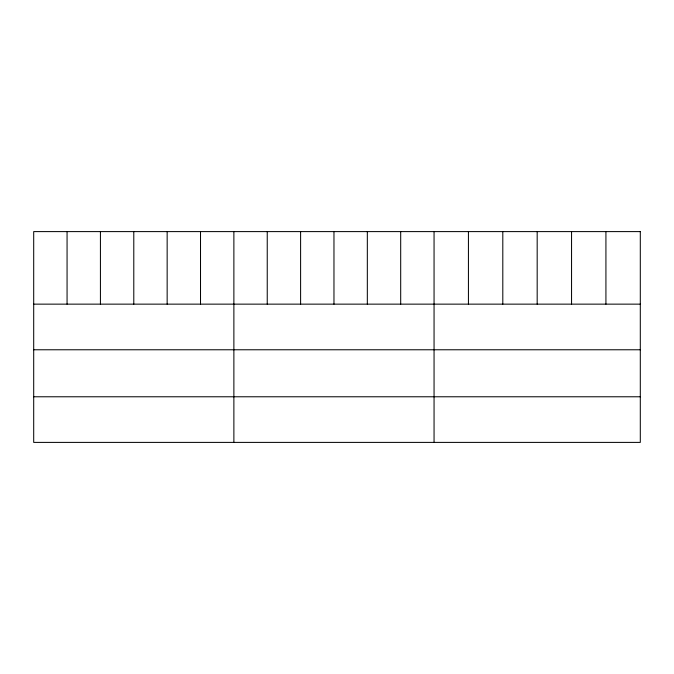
<?xml version="1.0" encoding="UTF-8"?>
<svg xmlns="http://www.w3.org/2000/svg" width="674" height="674" viewBox="0 0 674 674"><rect width="100%" height="100%" fill="white"/><g stroke="black" fill="none" stroke-linecap="round" stroke-linejoin="round"><path stroke-width="1.01" d="M33.7 304.142L640.3 304.142M33.7 349.772L640.3 349.772M33.7 396.775L640.3 396.775M605.926 231.603L605.926 304.142M571.552 231.603L571.552 304.142M537.178 231.603L537.178 304.142M502.804 231.603L502.804 304.142M468.43 231.603L468.43 304.142M434.056 231.603L434.056 442.397M400.693 231.603L400.693 304.142M367.33 231.603L367.33 304.142M333.967 231.603L333.967 304.142M300.604 231.603L300.604 304.142M267.241 231.603L267.241 304.142M233.878 231.603L233.878 442.397M200.515 231.603L200.515 304.142M167.152 231.603L167.152 304.142M133.789 231.603L133.789 304.142M100.426 231.603L100.426 304.142M67.063 231.603L67.063 304.142M640.3 231.603L33.7 231.603L33.7 442.397L640.3 442.397L640.3 231.603"/></g></svg>
